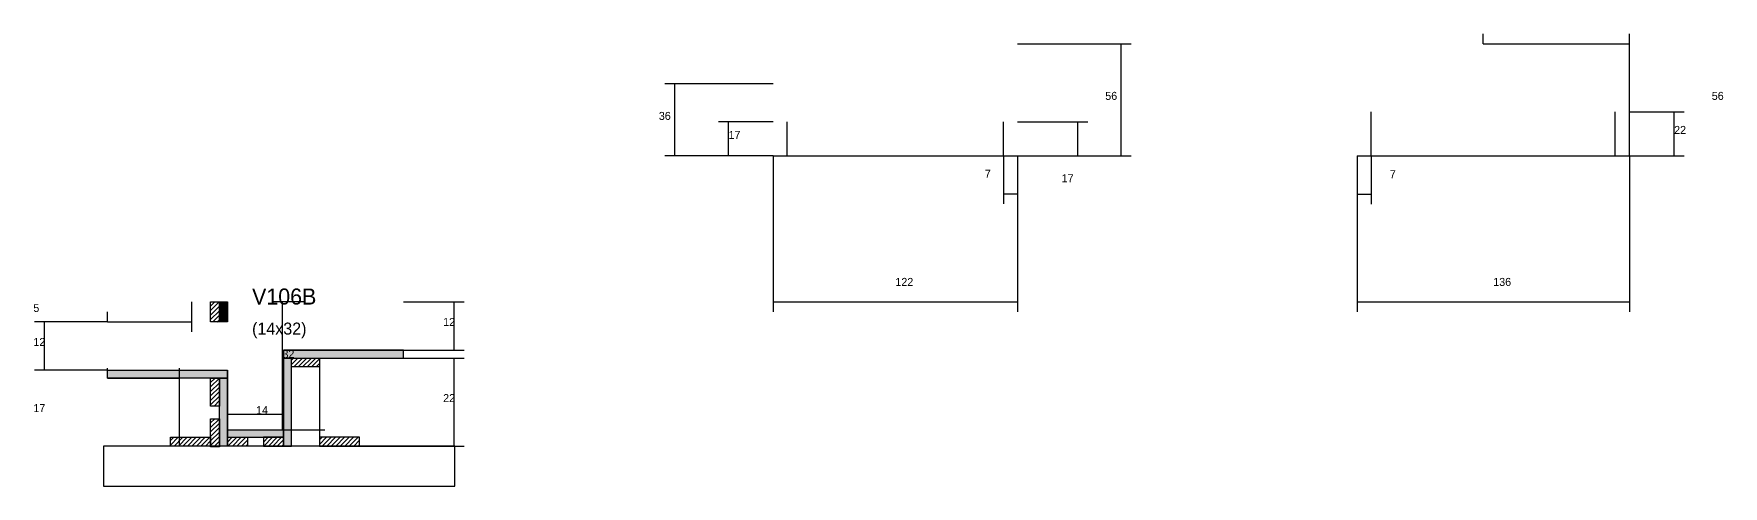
# Model space of a CAD drawing. Header units: metres. Extents: x 1764 to 5841, y -4497 to -3400.
# Drawn here: x 1764 to 2608, y -3626 to -3400 of the extents above; entities that cross this region are included whole.
import ezdxf

# ---------------------------------------------------------------- set-up
doc = ezdxf.new("R2010")
doc.units = ezdxf.units.M
for name, color, linetype in [('COTA', 241, 'Continuous'), ('Cota Seção (2x)', 4, 'Continuous'), ('Hachura', 253, 'Continuous'), ('Madeira', 126, 'Continuous'), ('Painéis', 200, 'Continuous'), ('SARR_2.2x7', 40, 'Continuous'), ('Texto Seção', 7, 'Continuous')]:
    doc.layers.add(name, color=color, linetype=linetype)

msp = doc.modelspace()

# ---------------------------------------------------------------- hatches: boundary and pattern name
at = {"layer": 'Hachura'}
h = msp.add_hatch(dxfattribs=at)
h.set_pattern_fill('ANSI31', scale=0.5)
h.paths.add_polyline_path([(1856.8, -3543.7), (1852.4, -3543.7), (1852.4, -3543.7), (1852.4, -3533.7), (1852.4, -3533.7), (1856.8, -3533.7), (1856.8, -3533.7), (1856.8, -3543.7)])
h = msp.add_hatch(color=8, dxfattribs=at)
h.dxf.hatch_style = 1
h.paths.add_polyline_path([(1860.8, -3533.7), (1856.8, -3533.7), (1856.8, -3533.7), (1856.8, -3543.7), (1856.8, -3543.7), (1860.8, -3543.7), (1860.8, -3543.7), (1860.8, -3533.7)])
h = msp.add_hatch(color=8, dxfattribs=at)
h.dxf.hatch_style = 1
h.paths.add_polyline_path([(1948.8, -3561.7), (1948.8, -3557.7), (1948.8, -3557.7), (1888.8, -3557.7), (1888.8, -3557.7), (1888.8, -3561.7), (1888.8, -3561.7), (1948.8, -3561.7)])
h = msp.add_hatch(color=8, dxfattribs=at)
h.dxf.hatch_style = 1
h.paths.add_polyline_path([(1892.8, -3561.7), (1888.8, -3561.7), (1888.8, -3561.7), (1888.8, -3605.7), (1888.8, -3605.7), (1892.8, -3605.7), (1892.8, -3605.7), (1892.8, -3561.7)])
h = msp.add_hatch(dxfattribs=at)
h.set_pattern_fill('ANSI31', scale=0.5)
h.paths.add_polyline_path([(1892.8, -3566.1), (1892.8, -3561.7), (1892.8, -3561.7), (1906.8, -3561.7), (1906.8, -3561.7), (1906.8, -3566.1), (1906.8, -3566.1), (1892.8, -3566.1)])
h = msp.add_hatch(color=8, dxfattribs=at)
h.dxf.hatch_style = 1
h.paths.add_polyline_path([(1800.8, -3571.7), (1800.8, -3567.7), (1800.8, -3567.7), (1860.8, -3567.7), (1860.8, -3567.7), (1860.8, -3571.7), (1860.8, -3571.7), (1800.8, -3571.7)])
h = msp.add_hatch(dxfattribs=at)
h.set_pattern_fill('ANSI31', scale=0.5)
h.paths.add_polyline_path([(1856.8, -3585.7), (1852.4, -3585.7), (1852.4, -3585.7), (1852.4, -3571.7), (1852.4, -3571.7), (1856.8, -3571.7), (1856.8, -3571.7), (1856.8, -3585.7)])
h = msp.add_hatch(color=8, dxfattribs=at)
h.dxf.hatch_style = 1
h.paths.add_polyline_path([(1856.8, -3605.7), (1860.8, -3605.7), (1860.8, -3571.7), (1856.8, -3571.7)])
h = msp.add_hatch(dxfattribs=at)
h.set_pattern_fill('ANSI31', scale=0.5)
h.paths.add_polyline_path([(1856.8, -3606), (1852.4, -3606), (1852.4, -3606), (1852.4, -3592), (1852.4, -3592), (1856.8, -3592), (1856.8, -3592), (1856.8, -3606)])
h = msp.add_hatch(dxfattribs=at)
h.set_pattern_fill('ANSI31', scale=0.5)
h.paths.add_polyline_path([(1832.4, -3605.7), (1832.4, -3601.3), (1832.4, -3601.3), (1852.4, -3601.3), (1852.4, -3601.3), (1852.4, -3605.7), (1852.4, -3605.7), (1832.4, -3605.7)])
h = msp.add_hatch(color=8, dxfattribs=at)
h.dxf.hatch_style = 1
h.paths.add_polyline_path([(1888.8, -3601.3), (1888.8, -3597.7), (1888.8, -3597.7), (1860.8, -3597.7), (1860.8, -3597.7), (1860.8, -3601.3), (1860.8, -3601.3), (1888.8, -3601.3)])
h = msp.add_hatch(dxfattribs=at)
h.set_pattern_fill('ANSI31', scale=0.5)
h.paths.add_polyline_path([(1860.8, -3605.7), (1860.8, -3601.3), (1860.8, -3601.3), (1870.8, -3601.3), (1870.8, -3601.3), (1870.8, -3605.7), (1870.8, -3605.7), (1860.8, -3605.7)])
h = msp.add_hatch(dxfattribs=at)
h.set_pattern_fill('ANSI31', scale=0.5)
h.paths.add_polyline_path([(1888.8, -3605.7), (1888.8, -3601.3), (1888.8, -3601.3), (1878.8, -3601.3), (1878.8, -3601.3), (1878.8, -3605.7), (1878.8, -3605.7), (1888.8, -3605.7)])
h = msp.add_hatch(dxfattribs=at)
h.set_pattern_fill('ANSI31', scale=0.5)
h.paths.add_polyline_path([(1926.8, -3605.7), (1926.8, -3601.3), (1926.8, -3601.3), (1906.8, -3601.3), (1906.8, -3601.3), (1906.8, -3605.7), (1906.8, -3605.7), (1926.8, -3605.7)])

# ---------------------------------------------------------------- linework, layer by layer
at = {"layer": 'COTA'}
for p, q in [((2488.4, -3404.8), (2488.4, -3399.8)), ((2561.4, -3460.8), (2561.4, -3399.8)), ((2255.6, -3404.8), (2312.5, -3404.8)), ((2307.5, -3460.8), (2307.5, -3404.8)), ((2488.4, -3404.8), (2561.4, -3404.8)), ((2133.6, -3424.8), (2079.4, -3424.8)), ((2084.4, -3460.8), (2084.4, -3424.8)), ((2133.6, -3443.8), (2106.2, -3443.8)), ((2111.2, -3460.8), (2111.2, -3443.8)), ((2255.6, -3443.8), (2290.7, -3443.8)), ((2285.7, -3460.8), (2285.7, -3443.8)), ((2561.4, -3438.8), (2588.8, -3438.8)), ((2583.8, -3460.8), (2583.8, -3438.8)), ((2133.6, -3460.8), (2079.4, -3460.8)), ((2133.6, -3460.8), (2106.2, -3460.8)), ((2133.6, -3460.8), (2133.6, -3538.7)), ((2248.6, -3460.8), (2248.6, -3484.7)), ((2255.6, -3460.8), (2255.6, -3538.7)), ((2255.6, -3460.8), (2255.6, -3484.7)), ((2255.6, -3460.8), (2290.7, -3460.8)), ((2255.6, -3460.8), (2312.5, -3460.8)), ((2425.4, -3460.8), (2425.4, -3538.7)), ((2425.4, -3460.8), (2425.4, -3484.9)), ((2432.4, -3460.8), (2432.4, -3484.9)), ((2561.4, -3460.8), (2561.4, -3538.7)), ((2561.4, -3460.8), (2588.8, -3460.8)), ((2248.6, -3479.7), (2255.6, -3479.7)), ((2425.4, -3479.9), (2432.4, -3479.9)), ((1842.8, -3533.7), (1842.8, -3548.7)), ((1948.8, -3533.7), (1979.1, -3533.7)), ((1974.1, -3557.7), (1974.1, -3533.7)), ((2133.6, -3533.7), (2255.6, -3533.7)), ((2425.4, -3533.7), (2561.4, -3533.7)), ((1800.8, -3543.7), (1764.3, -3543.7)), ((1769.3, -3567.7), (1769.3, -3543.7)), ((1800.8, -3543.7), (1800.8, -3538.7)), ((1800.8, -3543.7), (1842.8, -3543.7)), ((1948.8, -3557.7), (1979.1, -3557.7)), ((1948.8, -3561.7), (1979.1, -3561.7)), ((1974.1, -3605.7), (1974.1, -3561.7)), ((1800.8, -3567.7), (1764.3, -3567.7)), ((1800.8, -3571.7), (1800.8, -3566.7)), ((1836.8, -3605.7), (1836.8, -3566.7)), ((1800.8, -3571.7), (1836.8, -3571.7)), ((1922.4, -3605.7), (1979.1, -3605.7))]:
    msp.add_line(p, q, dxfattribs=at)
at = {"layer": 'Cota Seção (2x)'}
for p, q in [((1899.8, -3533.7), (1883.3, -3533.7)), ((1888.3, -3597.7), (1888.3, -3533.7)), ((1860.8, -3605.7), (1860.8, -3584.7)), ((1888.8, -3605.7), (1888.8, -3584.7)), ((1860.8, -3589.7), (1888.8, -3589.7)), ((1909.4, -3597.7), (1883.3, -3597.7))]:
    msp.add_line(p, q, dxfattribs=at)
at = {"layer": 'Madeira'}
for points in [[(1856.8, -3543.7), (1852.4, -3543.7), (1852.4, -3533.7), (1856.8, -3533.7)], [(1892.8, -3566.1), (1892.8, -3561.7), (1906.8, -3561.7), (1906.8, -3566.1)], [(1892.8, -3561.7), (1906.8, -3561.7), (1906.8, -3605.7), (1892.8, -3605.7)], [(1856.8, -3585.7), (1852.4, -3585.7), (1852.4, -3571.7), (1856.8, -3571.7)], [(1856.8, -3606), (1852.4, -3606), (1852.4, -3592), (1856.8, -3592)], [(1832.4, -3605.7), (1832.4, -3601.3), (1852.4, -3601.3), (1852.4, -3605.7)], [(1860.8, -3605.7), (1860.8, -3601.3), (1870.8, -3601.3), (1870.8, -3605.7)], [(1888.8, -3605.7), (1888.8, -3601.3), (1878.8, -3601.3), (1878.8, -3605.7)], [(1926.8, -3605.7), (1926.8, -3601.3), (1906.8, -3601.3), (1906.8, -3605.7)], [(1798.9, -3625.7), (1974.5, -3625.7), (1974.5, -3605.7), (1798.9, -3605.7)]]:
    msp.add_lwpolyline(points, close=True, dxfattribs=at)
at = {"layer": 'Painéis'}
for p, q in [((2133.6, -3460.8), (2255.6, -3460.8)), ((2425.4, -3460.8), (2561.4, -3460.8)), ((1860.8, -3543.7), (1860.8, -3533.7)), ((1888.8, -3557.7), (1948.8, -3557.7)), ((1888.8, -3561.7), (1888.8, -3557.7)), ((1888.8, -3605.7), (1888.8, -3561.7)), ((1948.8, -3561.7), (1948.8, -3557.7)), ((1800.8, -3567.7), (1860.8, -3567.7)), ((1800.8, -3571.7), (1800.8, -3567.7)), ((1860.8, -3571.7), (1860.8, -3567.7)), ((1860.8, -3605.7), (1860.8, -3571.7))]:
    msp.add_line(p, q, dxfattribs=at)
for points in [[(1856.8, -3533.7), (1860.8, -3533.7), (1860.8, -3543.7), (1856.8, -3543.7)], [(1948.8, -3561.7), (1948.8, -3557.7), (1888.8, -3557.7), (1888.8, -3561.7)], [(1892.8, -3561.7), (1888.8, -3561.7), (1888.8, -3605.7), (1892.8, -3605.7)], [(1800.8, -3571.7), (1800.8, -3567.7), (1860.8, -3567.7), (1860.8, -3571.7)], [(1856.8, -3571.7), (1860.8, -3571.7), (1860.8, -3605.7), (1856.8, -3605.7)], [(1888.8, -3601.3), (1888.8, -3597.7), (1860.8, -3597.7), (1860.8, -3601.3)]]:
    msp.add_lwpolyline(points, close=True, dxfattribs=at)
at = {"layer": 'SARR_2.2x7'}
for p, q in [((2140.6, -3460.8), (2140.6, -3443.8)), ((2248.6, -3460.8), (2248.6, -3443.8)), ((2432.4, -3460.8), (2432.4, -3438.8)), ((2554.4, -3460.8), (2554.4, -3438.8))]:
    msp.add_line(p, q, dxfattribs=at)

# ---------------------------------------------------------------- texts
at = {"layer": 'COTA'}
for s, p in [('56', (2299.5, -3432.8)), ('56', (2602.6, -3432.8)), ('36', (2076.4, -3442.8)), ('17', (2111.2, -3452.3)), ('22', (2583.8, -3449.8)), ('7', (2239.3, -3471.7)), ('17', (2277.7, -3473.9)), ('7', (2441.7, -3471.9)), ('122', (2194.6, -3525.7)), ('136', (2493.4, -3525.7)), ('5', (1763.8, -3538.7)), ('12', (1968.6, -3545.7)), ('12', (1763.8, -3555.7)), ('22', (1968.6, -3583.7)), ('17', (1763.8, -3588.7))]:
    msp.add_text(s, height=4, dxfattribs=at).set_placement(p)
at = {"layer": 'Cota Seção (2x)'}
for s, p in [('32', (1888.3, -3561.7)), ('14', (1875.1, -3589.7))]:
    msp.add_text(s, height=4, dxfattribs=at).set_placement(p)
at = {"layer": 'Texto Seção'}
for s, height, p in [('V106B', 8, (1873.1, -3535)), ('(14x32)', 6, (1873.1, -3550))]:
    msp.add_text(s, height=height, dxfattribs=at).set_placement(p)

doc.saveas('drawing.dxf')
